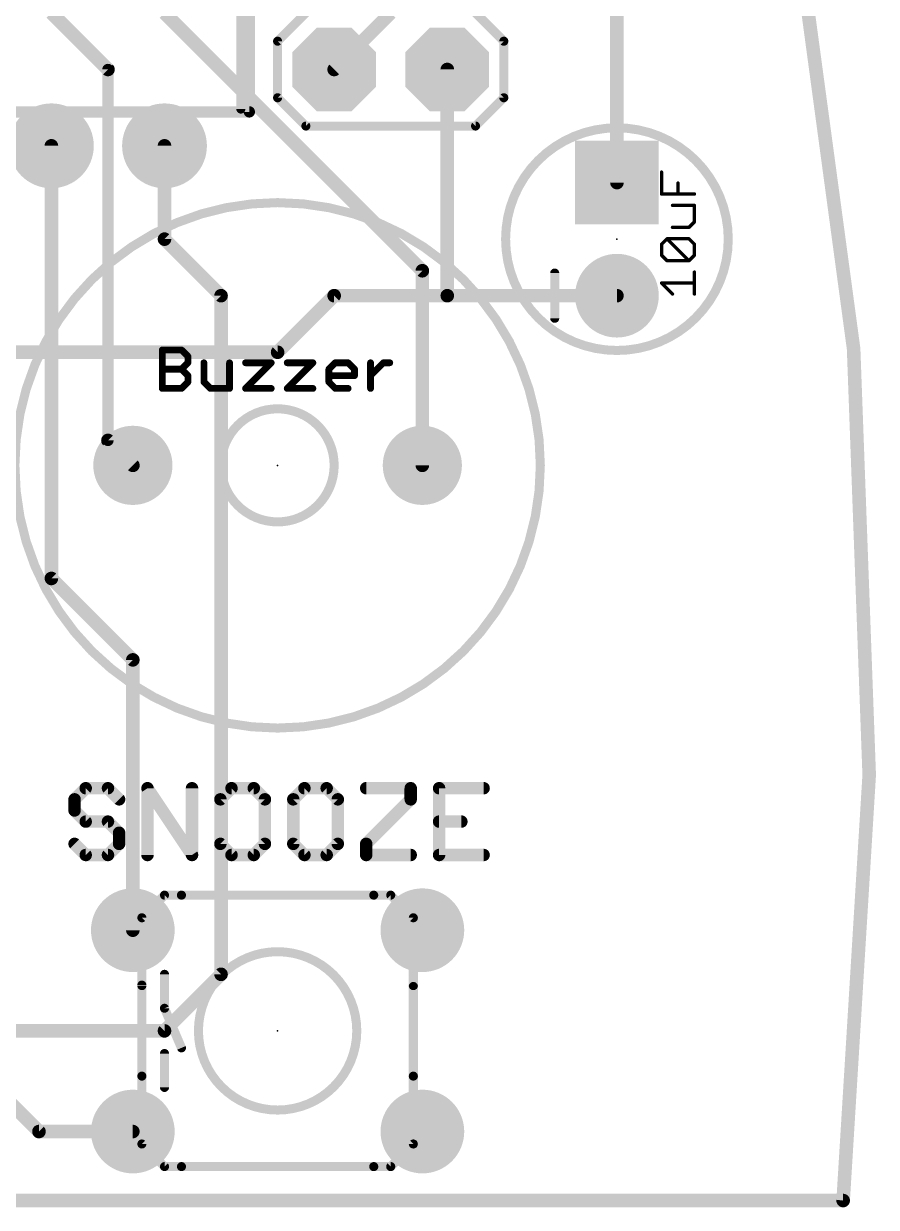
# Model space of a CAD drawing. Extents: x -33 to 32.5, y -8.9 to 49.7.
# Drawn here: x 13.35 to 32.5, y -0.15 to 26.43 of the extents above; entities that cross this region are included whole.
import ezdxf

# ---------------------------------------------------------------- set-up
doc = ezdxf.new("R2010")
doc.units = 0
for name, color, linetype in [('1', 12, 'CONTINUOUS'), ('16', 132, 'CONTINUOUS'), ('17', 110, 'CONTINUOUS'), ('20', 53, 'CONTINUOUS'), ('21', 41, 'CONTINUOUS'), ('23', 53, 'CONTINUOUS'), ('51', 53, 'CONTINUOUS')]:
    doc.layers.add(name, color=color, linetype=linetype)

# ---------------------------------------------------------------- blocks, each defined once
blk = doc.blocks.new('SQUAREP')
blk.add_solid([(-0.5, -0.5), (0.5, -0.5), (-0.5, 0.5), (0.5, 0.5)])
blk = doc.blocks.new('ROUNDP')
at = {"const_width": 0.5}
blk.add_lwpolyline([(0, -0.25, 1), (0, 0.25, 1), (0, -0.25)], format="xyb", dxfattribs=at)
blk = doc.blocks.new('RECT')
blk.add_solid([(-0.5, -0.5), (0.5, -0.5), (-0.5, 0.5), (0.5, 0.5)])
blk = doc.blocks.new('OCTAGONP')
at = {"const_width": 0.5}
blk.add_lwpolyline([(-0.25, -0.1036), (-0.25, 0.1036), (-0.1036, 0.25), (0.1036, 0.25), (0.25, 0.1036), (0.25, -0.1036), (0.1036, -0.25), (-0.1036, -0.25), (-0.25, -0.1036), (-0.25, 0.1036)], dxfattribs=at)

msp = doc.modelspace()

# ---------------------------------------------------------------- linework, layer by layer
at = {"layer": '1'}
for points, const_width in [([(26.67, 29.21), (26.67, 22.86)], 0.3048), ([(15.24, 25.4), (13.97, 26.67)], 0.3048), ([(22.3, 20.88), (16.51, 26.67)], 0.3048), ([(15.24, 17.07), (15.24, 25.4)], 0.254), ([(13.97, 13.97), (13.97, 23.6855)], 0.3048), ([(16.51, 21.59), (16.51, 23.6855)], 0.3048), ([(17.78, 20.32), (16.51, 21.59)], 0.3048), ([(22.3, 16.51), (22.3, 20.88)], 0.3048), ([(17.78, 5.08), (17.78, 20.32)], 0.3048), ([(15.8, 16.51), (15.24, 17.07)], 0.3048), ([(15.7988, 12.1412), (13.97, 13.97)], 0.3048), ([(15.7988, 6.0706), (15.7988, 12.1412)], 0.3048), ([(16.51, 3.81), (17.78, 5.08)], 0.3048), ([(-16.51, 3.81), (16.51, 3.81)], 0.3048)]:
    msp.add_lwpolyline(points, dxfattribs=dict(at, const_width=const_width))
for points, const_width in [([(15.1861, 25.3461, 1), (15.2939, 25.4539)], 0.1524), ([(15.3035, 25.4, 1), (15.1765, 25.4)], 0.127), ([(14.0462, 23.6855, 1), (13.8938, 23.6855)], 0.1524), ([(16.5862, 23.6855, 1), (16.4338, 23.6855)], 0.1524), ([(26.5938, 22.86, 1), (26.7462, 22.86)], 0.1524), ([(16.5639, 21.6439, 1), (16.4561, 21.5361)], 0.1524), ([(16.4338, 21.59, 1), (16.5862, 21.59)], 0.1524), ([(22.3762, 20.88, 1), (22.2238, 20.88)], 0.1524), ([(22.2461, 20.8261, 1), (22.3539, 20.9339)], 0.1524), ([(17.8562, 20.32, 1), (17.7038, 20.32)], 0.1524), ([(17.7261, 20.2661, 1), (17.8339, 20.3739)], 0.1524), ([(15.2939, 17.1239, 1), (15.1861, 17.0161)], 0.1524), ([(15.1765, 17.07, 1), (15.3035, 17.07)], 0.127), ([(15.7461, 16.4561, 1), (15.8539, 16.5639)], 0.1524), ([(22.2238, 16.51, 1), (22.3762, 16.51)], 0.1524), ([(14.0239, 14.0239, 1), (13.9161, 13.9161)], 0.1524), ([(13.8938, 13.97, 1), (14.0462, 13.97)], 0.1524), ([(15.875, 12.1412, 1), (15.7226, 12.1412)], 0.1524), ([(15.7449, 12.0873, 1), (15.8527, 12.1951)], 0.1524), ([(15.7226, 6.0706, 1), (15.875, 6.0706)], 0.1524), ([(17.7038, 5.08, 1), (17.8562, 5.08)], 0.1524), ([(17.8339, 5.0261, 1), (17.7261, 5.1339)], 0.1524), ([(16.4561, 3.8639, 1), (16.5639, 3.7561)], 0.1524), ([(16.51, 3.7338, 1), (16.51, 3.8862)], 0.1524)]:
    msp.add_lwpolyline(points, format="xyb", dxfattribs=dict(at, const_width=const_width))
at = {"layer": '16', "const_width": 0.3048}
for points in [[(21.59, 26.67), (20.32, 25.4)], [(22.86, 20.32), (22.86, 25.4)], [(19.05, 19.05), (20.32, 20.32)], [(20.32, 20.32), (22.86, 20.32)], [(22.86, 20.32), (26.67, 20.32)], [(11.557, 19.05), (19.05, 19.05)], [(11.557, 3.683), (13.6906, 1.5494)], [(13.6906, 1.5494), (15.7988, 1.5494)]]:
    msp.add_lwpolyline(points, dxfattribs=at)
at = {"layer": '16', "const_width": 0.1524}
for points in [[(20.2661, 25.4539, 1), (20.3739, 25.3461)], [(22.9362, 25.4, 1), (22.7838, 25.4)], [(20.32, 20.3962, 1), (20.32, 20.2438)], [(20.3739, 20.2661, 1), (20.2661, 20.3739)], [(22.86, 20.3962, 1), (22.86, 20.2438)], [(22.86, 20.2438, 1), (22.86, 20.3962)], [(26.67, 20.2438, 1), (26.67, 20.3962)], [(22.7838, 20.32, 1), (22.9362, 20.32)], [(18.9961, 19.1039, 1), (19.1039, 18.9961)], [(19.05, 18.9738, 1), (19.05, 19.1262)], [(13.6906, 1.6256, 1), (13.6906, 1.4732)], [(13.6367, 1.4955, 1), (13.7445, 1.6033)], [(15.7988, 1.4732, 1), (15.7988, 1.6256)]]:
    msp.add_lwpolyline(points, format="xyb", dxfattribs=at)
at = {"layer": '20'}
for points, const_width in [([(31.75, 0, 0.1228), (25.4, 46.99)], 0.3048), ([(31.6743, 0.0084, 1), (31.8257, -0.0084)], 0.1524), ([(31.75, -0.0762, 1), (31.75, 0.0762)], 0.1524)]:
    msp.add_lwpolyline(points, format="xyb", dxfattribs=dict(at, const_width=const_width))
at = {"layer": '20', "const_width": 0.3048}
msp.add_lwpolyline([(-31.75, 0), (31.75, 0)], dxfattribs=at)
at = {"layer": '21'}
for points, const_width in [([(18.2245, 31.3055), (18.2245, 24.511)], 0.2032), ([(18.415, 24.4475), (18.415, 31.369)], 0.254), ([(19.685, 26.67), (19.05, 26.035)], 0.2032), ([(23.495, 26.67), (24.13, 26.035)], 0.2032), ([(19.05, 26.035), (19.05, 24.765)], 0.2032), ([(24.13, 26.035), (24.13, 24.765)], 0.2032), ([(19.05, 24.765), (19.685, 24.13)], 0.2032), ([(24.13, 24.765), (23.495, 24.13)], 0.2032), ([(18.415, 24.4475), (-18.415, 24.4475)], 0.254), ([(23.495, 24.13), (19.685, 24.13)], 0.2032), ([(27.6727, 22.6033), (27.6727, 23.0948)], 0.0762), ([(28.0413, 22.6033), (28.0413, 22.8491)], 0.0762), ([(28.4099, 22.6033), (27.6727, 22.6033)], 0.0762), ([(28.4099, 22.3464), (27.9184, 22.3464)], 0.0762), ([(28.4099, 21.9778), (28.4099, 22.3464)], 0.0762), ([(27.9184, 21.8549), (28.287, 21.8549)], 0.0762), ([(28.287, 21.8549), (28.4099, 21.9778)], 0.0762), ([(27.6727, 21.4751), (27.7955, 21.598)], 0.0762), ([(27.7955, 21.598), (28.287, 21.598)], 0.0762), ([(28.287, 21.1065), (27.7955, 21.598)], 0.0762), ([(28.287, 21.598), (28.4099, 21.4751)], 0.0762), ([(27.6727, 21.2294), (27.6727, 21.4751)], 0.0762), ([(27.7955, 21.1065), (27.6727, 21.2294)], 0.0762), ([(28.4099, 21.2294), (28.287, 21.1065)], 0.0762), ([(28.4099, 21.4751), (28.4099, 21.2294)], 0.0762), ([(28.287, 21.1065), (27.7955, 21.1065)], 0.0762), ([(25.273, 20.828), (25.273, 19.812)], 0.2032), ([(28.4099, 20.3581), (28.4099, 20.8496)], 0.0762), ([(27.9184, 20.3581), (27.6727, 20.6038)], 0.0762), ([(27.6727, 20.6038), (28.4099, 20.6038)], 0.0762), ([(16.4592, 18.2372), (16.4592, 19.1015)], 0.1524), ([(16.4592, 19.1015), (16.8914, 19.1015)], 0.1524), ([(16.8914, 19.1015), (17.0354, 18.9575)], 0.1524), ([(17.0354, 18.8134), (16.8914, 18.6694)], 0.1524), ([(17.0354, 18.9575), (17.0354, 18.8134)], 0.1524), ([(17.3947, 18.8134), (17.3947, 18.3813)], 0.1524), ([(17.9709, 18.2372), (17.9709, 18.8134)], 0.1524), ([(18.3302, 18.8134), (18.9065, 18.8134)], 0.1524), ([(18.9065, 18.8134), (18.3302, 18.2372)], 0.1524), ([(19.2658, 18.8134), (19.842, 18.8134)], 0.1524), ([(19.842, 18.8134), (19.2658, 18.2372)], 0.1524), ([(20.2013, 18.6694), (20.3453, 18.8134)], 0.1524), ([(20.3453, 18.8134), (20.6334, 18.8134)], 0.1524), ([(20.6334, 18.8134), (20.7775, 18.6694)], 0.1524), ([(21.1368, 18.2372), (21.1368, 18.8134)], 0.1524), ([(21.1368, 18.5253), (21.4249, 18.8134)], 0.1524), ([(21.4249, 18.8134), (21.569, 18.8134)], 0.1524), ([(16.4592, 18.6694), (16.8914, 18.6694)], 0.1524), ([(16.8914, 18.6694), (17.0354, 18.5253)], 0.1524), ([(20.2013, 18.3813), (20.2013, 18.6694)], 0.1524), ([(20.7775, 18.6694), (20.7775, 18.5253)], 0.1524), ([(17.0354, 18.3813), (16.8914, 18.2372)], 0.1524), ([(17.0354, 18.5253), (17.0354, 18.3813)], 0.1524), ([(17.3947, 18.3813), (17.5388, 18.2372)], 0.1524), ([(20.7775, 18.5253), (20.2013, 18.5253)], 0.1524), ([(20.3453, 18.2372), (20.2013, 18.3813)], 0.1524), ([(16.8914, 18.2372), (16.4592, 18.2372)], 0.1524), ([(17.5388, 18.2372), (17.9709, 18.2372)], 0.1524), ([(18.3302, 18.2372), (18.9065, 18.2372)], 0.1524), ([(19.2658, 18.2372), (19.842, 18.2372)], 0.1524), ([(20.6334, 18.2372), (20.3453, 18.2372)], 0.1524), ([(14.7407, 9.2596), (14.4907, 9.0096)], 0.2794), ([(15.2406, 9.2596), (14.7407, 9.2596)], 0.2794), ([(15.4906, 9.0096), (15.2406, 9.2596)], 0.2794), ([(16.1279, 7.7597), (16.1279, 9.2596)], 0.2794), ([(16.1279, 9.2596), (17.1278, 7.7597)], 0.2794), ([(17.1278, 7.7597), (17.1278, 9.2596)], 0.2794), ([(18.015, 9.2596), (17.765, 9.0096)], 0.2794), ([(18.515, 9.2596), (18.015, 9.2596)], 0.2794), ([(18.7649, 9.0096), (18.515, 9.2596)], 0.2794), ([(19.6521, 9.2596), (19.4022, 9.0096)], 0.2794), ([(20.1521, 9.2596), (19.6521, 9.2596)], 0.2794), ([(20.4021, 9.0096), (20.1521, 9.2596)], 0.2794), ([(21.0393, 9.2596), (22.0392, 9.2596)], 0.2794), ([(22.0392, 9.2596), (22.0392, 9.0096)], 0.2794), ([(23.6764, 9.2596), (22.6765, 9.2596)], 0.2794), ([(22.6765, 9.2596), (22.6765, 7.7597)], 0.2794), ([(14.4907, 9.0096), (14.4907, 8.7596)], 0.2794), ([(17.765, 9.0096), (17.765, 8.0097)], 0.2794), ([(18.7649, 8.0097), (18.7649, 9.0096)], 0.2794), ([(19.4022, 9.0096), (19.4022, 8.0097)], 0.2794), ([(20.4021, 8.0097), (20.4021, 9.0096)], 0.2794), ([(22.0392, 9.0096), (21.0393, 8.0097)], 0.2794), ([(14.4907, 8.7596), (14.7407, 8.5096)], 0.2794), ([(14.7407, 8.5096), (15.2406, 8.5096)], 0.2794), ([(15.2406, 8.5096), (15.4906, 8.2597)], 0.2794), ([(22.6765, 8.5096), (23.1764, 8.5096)], 0.2794), ([(15.4906, 8.2597), (15.4906, 8.0097)], 0.2794), ([(14.7407, 7.7597), (14.4907, 8.0097)], 0.2794), ([(15.4906, 8.0097), (15.2406, 7.7597)], 0.2794), ([(17.765, 8.0097), (18.015, 7.7597)], 0.2794), ([(18.515, 7.7597), (18.7649, 8.0097)], 0.2794), ([(19.4022, 8.0097), (19.6521, 7.7597)], 0.2794), ([(20.1521, 7.7597), (20.4021, 8.0097)], 0.2794), ([(21.0393, 8.0097), (21.0393, 7.7597)], 0.2794), ([(15.2406, 7.7597), (14.7407, 7.7597)], 0.2794), ([(18.015, 7.7597), (18.515, 7.7597)], 0.2794), ([(19.6521, 7.7597), (20.1521, 7.7597)], 0.2794), ([(21.0393, 7.7597), (22.0392, 7.7597)], 0.2794), ([(22.6765, 7.7597), (23.6764, 7.7597)], 0.2794), ([(21.209, 6.858), (16.891, 6.858)], 0.2032), ([(16.002, 4.838), (16.002, 2.794)], 0.2032), ([(22.098, 4.808), (22.098, 2.794)], 0.2032), ([(16.891, 0.762), (21.209, 0.762)], 0.2032)]:
    msp.add_lwpolyline(points, dxfattribs=dict(at, const_width=const_width))
for points, const_width in [([(19.1008, 26.035, 1), (18.9992, 26.035)], 0.1016), ([(19.0141, 26.0709, 1), (19.0859, 25.9991)], 0.1016), ([(24.1808, 26.035, 1), (24.0792, 26.035)], 0.1016), ([(24.0941, 25.9991, 1), (24.1659, 26.0709)], 0.1016), ([(19.0859, 24.8009, 1), (19.0141, 24.7291)], 0.1016), ([(18.9992, 24.765, 1), (19.1008, 24.765)], 0.1016), ([(24.0792, 24.765, 1), (24.1808, 24.765)], 0.1016), ([(24.1659, 24.7291, 1), (24.0941, 24.8009)], 0.1016), ([(18.1737, 24.511, 1), (18.2753, 24.511)], 0.1016), ([(18.3515, 24.4475, 1), (18.4785, 24.4475)], 0.127), ([(18.415, 24.384, 1), (18.415, 24.511)], 0.127), ([(19.685, 24.1808, 1), (19.685, 24.0792)], 0.1016), ([(19.6491, 24.0941, 1), (19.7209, 24.1659)], 0.1016), ([(23.4591, 24.1659, 1), (23.5309, 24.0941)], 0.1016), ([(23.495, 24.0792, 1), (23.495, 24.1808)], 0.1016), ([(26.67, 19.09, 1), (26.67, 24.09, 1), (26.67, 19.09)], 0.2032), ([(27.6917, 23.0948, 1), (27.6536, 23.0948)], 0.0381), ([(28.0603, 22.8491, 1), (28.0222, 22.8491)], 0.0381), ([(27.6727, 22.6224, 1), (27.6727, 22.5843)], 0.0381), ([(27.6536, 22.6033, 1), (27.6917, 22.6033)], 0.0381), ([(28.0222, 22.6033, 1), (28.0603, 22.6033)], 0.0381), ([(28.4099, 22.5843, 1), (28.4099, 22.6224)], 0.0381), ([(19.05, 10.61, 1), (19.05, 22.41, 1), (19.05, 10.61)], 0.2032), ([(27.9184, 22.3655, 1), (27.9184, 22.3274)], 0.0381), ([(28.429, 22.3464, 1), (28.3909, 22.3464)], 0.0381), ([(28.4099, 22.3274, 1), (28.4099, 22.3655)], 0.0381), ([(27.9184, 21.874, 1), (27.9184, 21.8359)], 0.0381), ([(28.2736, 21.8684, 1), (28.3005, 21.8415)], 0.0381), ([(28.287, 21.8359, 1), (28.287, 21.874)], 0.0381), ([(28.3909, 21.9778, 1), (28.429, 21.9778)], 0.0381), ([(28.4234, 21.9643, 1), (28.3964, 21.9913)], 0.0381), ([(27.7955, 21.6171, 1), (27.7955, 21.579)], 0.0381), ([(27.809, 21.6115, 1), (27.7821, 21.5845)], 0.0381), ([(27.809, 21.5845, 1), (27.7821, 21.6115)], 0.0381), ([(28.3005, 21.6115, 1), (28.2736, 21.5845)], 0.0381), ([(28.287, 21.579, 1), (28.287, 21.6171)], 0.0381), ([(27.6861, 21.2429, 1), (27.6592, 21.2159)], 0.0381), ([(27.6917, 21.4751, 1), (27.6536, 21.4751)], 0.0381), ([(27.6592, 21.4886, 1), (27.6861, 21.4617)], 0.0381), ([(28.429, 21.4751, 1), (28.3909, 21.4751)], 0.0381), ([(28.3964, 21.4617, 1), (28.4234, 21.4886)], 0.0381), ([(28.4234, 21.2159, 1), (28.3964, 21.2429)], 0.0381), ([(27.6536, 21.2294, 1), (27.6917, 21.2294)], 0.0381), ([(27.7955, 21.1256, 1), (27.7955, 21.0875)], 0.0381), ([(27.7821, 21.093, 1), (27.809, 21.12)], 0.0381), ([(28.2736, 21.12, 1), (28.3005, 21.093)], 0.0381), ([(28.2736, 21.093, 1), (28.3005, 21.12)], 0.0381), ([(28.287, 21.0875, 1), (28.287, 21.1256)], 0.0381), ([(28.3909, 21.2294, 1), (28.429, 21.2294)], 0.0381), ([(25.3238, 20.828, 1), (25.2222, 20.828)], 0.1016), ([(28.429, 20.8496, 1), (28.3909, 20.8496)], 0.0381), ([(27.6727, 20.6229, 1), (27.6727, 20.5848)], 0.0381), ([(27.6861, 20.6173, 1), (27.6592, 20.5904)], 0.0381), ([(28.4099, 20.5848, 1), (28.4099, 20.6229)], 0.0381), ([(27.9049, 20.3446, 1), (27.9319, 20.3716)], 0.0381), ([(28.3909, 20.3581, 1), (28.429, 20.3581)], 0.0381), ([(25.2222, 19.812, 1), (25.3238, 19.812)], 0.1016), ([(16.4973, 19.1015, 1), (16.4211, 19.1015)], 0.0762), ([(16.4592, 19.1396, 1), (16.4592, 19.0634)], 0.0762), ([(16.9183, 19.1285, 1), (16.8644, 19.0746)], 0.0762), ([(16.8914, 19.0634, 1), (16.8914, 19.1396)], 0.0762), ([(17.0735, 18.9575, 1), (16.9973, 18.9575)], 0.0762), ([(17.0085, 18.9305, 1), (17.0624, 18.9844)], 0.0762), ([(17.0624, 18.7865, 1), (17.0085, 18.8404)], 0.0762), ([(17.4328, 18.8134, 1), (17.3566, 18.8134)], 0.0762), ([(18.009, 18.8134, 1), (17.9328, 18.8134)], 0.0762), ([(18.3302, 18.8515, 1), (18.3302, 18.7753)], 0.0762), ([(18.9334, 18.7865, 1), (18.8795, 18.8404)], 0.0762), ([(18.9065, 18.7753, 1), (18.9065, 18.8515)], 0.0762), ([(19.2658, 18.8515, 1), (19.2658, 18.7753)], 0.0762), ([(19.8689, 18.7865, 1), (19.815, 18.8404)], 0.0762), ([(19.842, 18.7753, 1), (19.842, 18.8515)], 0.0762), ([(20.3453, 18.8515, 1), (20.3453, 18.7753)], 0.0762), ([(20.3723, 18.7865, 1), (20.3184, 18.8404)], 0.0762), ([(20.6604, 18.8404, 1), (20.6065, 18.7865)], 0.0762), ([(20.6334, 18.7753, 1), (20.6334, 18.8515)], 0.0762), ([(21.1749, 18.8134, 1), (21.0987, 18.8134)], 0.0762), ([(21.4249, 18.8515, 1), (21.4249, 18.7753)], 0.0762), ([(21.4518, 18.7865, 1), (21.398, 18.8404)], 0.0762), ([(21.569, 18.7753, 1), (21.569, 18.8515)], 0.0762), ([(16.4592, 18.7075, 1), (16.4592, 18.6313)], 0.0762), ([(16.9183, 18.6963, 1), (16.8644, 18.6424)], 0.0762), ([(16.8644, 18.6963, 1), (16.9183, 18.6424)], 0.0762), ([(16.8914, 18.6313, 1), (16.8914, 18.7075)], 0.0762), ([(16.9973, 18.8134, 1), (17.0735, 18.8134)], 0.0762), ([(20.1743, 18.6963, 1), (20.2282, 18.6424)], 0.0762), ([(20.2394, 18.6694, 1), (20.1632, 18.6694)], 0.0762), ([(20.8156, 18.6694, 1), (20.7394, 18.6694)], 0.0762), ([(20.7506, 18.6424, 1), (20.8044, 18.6963)], 0.0762), ([(17.0735, 18.5253, 1), (16.9973, 18.5253)], 0.0762), ([(16.9973, 18.3813, 1), (17.0735, 18.3813)], 0.0762), ([(17.0085, 18.4984, 1), (17.0624, 18.5523)], 0.0762), ([(17.0624, 18.3543, 1), (17.0085, 18.4082)], 0.0762), ([(17.4217, 18.4082, 1), (17.3678, 18.3543)], 0.0762), ([(17.3566, 18.3813, 1), (17.4328, 18.3813)], 0.0762), ([(20.2282, 18.4082, 1), (20.1743, 18.3543)], 0.0762), ([(20.2013, 18.5634, 1), (20.2013, 18.4872)], 0.0762), ([(20.1632, 18.3813, 1), (20.2394, 18.3813)], 0.0762), ([(20.7394, 18.5253, 1), (20.8156, 18.5253)], 0.0762), ([(20.7775, 18.4872, 1), (20.7775, 18.5634)], 0.0762), ([(21.1099, 18.5523, 1), (21.1637, 18.4984)], 0.0762), ([(16.4592, 18.2753, 1), (16.4592, 18.1991)], 0.0762), ([(16.4211, 18.2372, 1), (16.4973, 18.2372)], 0.0762), ([(16.8644, 18.2641, 1), (16.9183, 18.2103)], 0.0762), ([(16.8914, 18.1991, 1), (16.8914, 18.2753)], 0.0762), ([(17.5388, 18.2753, 1), (17.5388, 18.1991)], 0.0762), ([(17.5118, 18.2103, 1), (17.5657, 18.2641)], 0.0762), ([(17.9328, 18.2372, 1), (18.009, 18.2372)], 0.0762), ([(17.9709, 18.1991, 1), (17.9709, 18.2753)], 0.0762), ([(18.3302, 18.2753, 1), (18.3302, 18.1991)], 0.0762), ([(18.3033, 18.2641, 1), (18.3572, 18.2103)], 0.0762), ([(18.9065, 18.1991, 1), (18.9065, 18.2753)], 0.0762), ([(19.2658, 18.2753, 1), (19.2658, 18.1991)], 0.0762), ([(19.2388, 18.2641, 1), (19.2927, 18.2103)], 0.0762), ([(19.842, 18.1991, 1), (19.842, 18.2753)], 0.0762), ([(20.3453, 18.2753, 1), (20.3453, 18.1991)], 0.0762), ([(20.3184, 18.2103, 1), (20.3723, 18.2641)], 0.0762), ([(20.6334, 18.1991, 1), (20.6334, 18.2753)], 0.0762), ([(21.0987, 18.2372, 1), (21.1749, 18.2372)], 0.0762), ([(14.7407, 9.3294, 1), (14.7407, 9.1897)], 0.1397), ([(14.7901, 9.2102, 1), (14.6913, 9.309)], 0.1397), ([(15.29, 9.309, 1), (15.1912, 9.2102)], 0.1397), ([(15.2406, 9.1897, 1), (15.2406, 9.3294)], 0.1397), ([(16.1977, 9.2596, 1), (16.058, 9.2596)], 0.1397), ([(16.186, 9.2983, 1), (16.0697, 9.2208)], 0.1397), ([(17.1976, 9.2596, 1), (17.0579, 9.2596)], 0.1397), ([(18.015, 9.3294, 1), (18.015, 9.1897)], 0.1397), ([(18.0644, 9.2102, 1), (17.9656, 9.309)], 0.1397), ([(18.5643, 9.309, 1), (18.4656, 9.2102)], 0.1397), ([(18.515, 9.1897, 1), (18.515, 9.3294)], 0.1397), ([(19.6521, 9.3294, 1), (19.6521, 9.1897)], 0.1397), ([(19.7015, 9.2102, 1), (19.6028, 9.309)], 0.1397), ([(20.2015, 9.309, 1), (20.1027, 9.2102)], 0.1397), ([(20.1521, 9.1897, 1), (20.1521, 9.3294)], 0.1397), ([(21.0393, 9.3294, 1), (21.0393, 9.1897)], 0.1397), ([(22.1091, 9.2596, 1), (21.9694, 9.2596)], 0.1397), ([(22.0392, 9.1897, 1), (22.0392, 9.3294)], 0.1397), ([(22.6765, 9.3294, 1), (22.6765, 9.1897)], 0.1397), ([(22.7463, 9.2596, 1), (22.6066, 9.2596)], 0.1397), ([(23.6764, 9.1897, 1), (23.6764, 9.3294)], 0.1397), ([(14.5606, 9.0096, 1), (14.4208, 9.0096)], 0.1397), ([(14.4413, 9.059, 1), (14.5401, 8.9602)], 0.1397), ([(15.4412, 8.9602, 1), (15.54, 9.059)], 0.1397), ([(17.7156, 9.059, 1), (17.8144, 8.9602)], 0.1397), ([(17.8349, 9.0096, 1), (17.6952, 9.0096)], 0.1397), ([(18.8348, 9.0096, 1), (18.6951, 9.0096)], 0.1397), ([(18.7155, 8.9602, 1), (18.8143, 9.059)], 0.1397), ([(19.472, 9.0096, 1), (19.3323, 9.0096)], 0.1397), ([(19.3528, 9.059, 1), (19.4516, 8.9602)], 0.1397), ([(20.4719, 9.0096, 1), (20.3322, 9.0096)], 0.1397), ([(20.3527, 8.9602, 1), (20.4515, 9.059)], 0.1397), ([(21.9694, 9.0096, 1), (22.1091, 9.0096)], 0.1397), ([(22.0886, 8.9602, 1), (21.9899, 9.059)], 0.1397), ([(14.4208, 8.7596, 1), (14.5606, 8.7596)], 0.1397), ([(14.5401, 8.809, 1), (14.4413, 8.7102)], 0.1397), ([(14.7407, 8.5795, 1), (14.7407, 8.4398)], 0.1397), ([(14.6913, 8.4602, 1), (14.7901, 8.559)], 0.1397), ([(15.29, 8.559, 1), (15.1912, 8.4602)], 0.1397), ([(15.2406, 8.4398, 1), (15.2406, 8.5795)], 0.1397), ([(22.6765, 8.5795, 1), (22.6765, 8.4398)], 0.1397), ([(23.1764, 8.4398, 1), (23.1764, 8.5795)], 0.1397), ([(15.5605, 8.2597, 1), (15.4208, 8.2597)], 0.1397), ([(15.4412, 8.2103, 1), (15.54, 8.3091)], 0.1397), ([(14.5401, 8.0591, 1), (14.4413, 7.9603)], 0.1397), ([(15.4208, 8.0097, 1), (15.5605, 8.0097)], 0.1397), ([(15.54, 7.9603, 1), (15.4412, 8.0591)], 0.1397), ([(17.8144, 8.0591, 1), (17.7156, 7.9603)], 0.1397), ([(17.6952, 8.0097, 1), (17.8349, 8.0097)], 0.1397), ([(18.6951, 8.0097, 1), (18.8348, 8.0097)], 0.1397), ([(18.8143, 7.9603, 1), (18.7155, 8.0591)], 0.1397), ([(19.3323, 8.0097, 1), (19.472, 8.0097)], 0.1397), ([(19.4516, 8.0591, 1), (19.3528, 7.9603)], 0.1397), ([(20.3322, 8.0097, 1), (20.4719, 8.0097)], 0.1397), ([(20.4515, 7.9603, 1), (20.3527, 8.0591)], 0.1397), ([(21.1092, 8.0097, 1), (20.9695, 8.0097)], 0.1397), ([(20.9899, 8.0591, 1), (21.0887, 7.9603)], 0.1397), ([(14.7407, 7.8296, 1), (14.7407, 7.6899)], 0.1397), ([(14.6913, 7.7103, 1), (14.7901, 7.8091)], 0.1397), ([(15.1912, 7.8091, 1), (15.29, 7.7103)], 0.1397), ([(15.2406, 7.6899, 1), (15.2406, 7.8296)], 0.1397), ([(16.058, 7.7597, 1), (16.1977, 7.7597)], 0.1397), ([(17.0579, 7.7597, 1), (17.1976, 7.7597)], 0.1397), ([(17.0697, 7.721, 1), (17.1859, 7.7984)], 0.1397), ([(18.015, 7.8296, 1), (18.015, 7.6899)], 0.1397), ([(17.9656, 7.7103, 1), (18.0644, 7.8091)], 0.1397), ([(18.4656, 7.8091, 1), (18.5643, 7.7103)], 0.1397), ([(18.515, 7.6899, 1), (18.515, 7.8296)], 0.1397), ([(19.6521, 7.8296, 1), (19.6521, 7.6899)], 0.1397), ([(19.6028, 7.7103, 1), (19.7015, 7.8091)], 0.1397), ([(20.1027, 7.8091, 1), (20.2015, 7.7103)], 0.1397), ([(20.1521, 7.6899, 1), (20.1521, 7.8296)], 0.1397), ([(21.0393, 7.8296, 1), (21.0393, 7.6899)], 0.1397), ([(20.9695, 7.7597, 1), (21.1092, 7.7597)], 0.1397), ([(22.0392, 7.6899, 1), (22.0392, 7.8296)], 0.1397), ([(22.6765, 7.8296, 1), (22.6765, 7.6899)], 0.1397), ([(22.6066, 7.7597, 1), (22.7463, 7.7597)], 0.1397), ([(23.6764, 7.6899, 1), (23.6764, 7.8296)], 0.1397), ([(16.891, 6.9088, 1), (16.891, 6.8072)], 0.1016), ([(21.209, 6.8072, 1), (21.209, 6.9088)], 0.1016), ([(19.05, 2.032, 1), (19.05, 5.588, 1), (19.05, 2.032)], 0.2032), ([(16.0528, 4.838, 1), (15.9512, 4.838)], 0.1016), ([(22.1488, 4.808, 1), (22.0472, 4.808)], 0.1016), ([(15.9512, 2.794, 1), (16.0528, 2.794)], 0.1016), ([(22.0472, 2.794, 1), (22.1488, 2.794)], 0.1016), ([(16.891, 0.8128, 1), (16.891, 0.7112)], 0.1016), ([(21.209, 0.7112, 1), (21.209, 0.8128)], 0.1016)]:
    msp.add_lwpolyline(points, format="xyb", dxfattribs=dict(at, const_width=const_width))
at = {"layer": '23'}
for p in [(26.67, 21.59), (19.05, 16.51), (19.05, 3.81)]:
    msp.add_point(p, dxfattribs=at)
at = {"layer": '51'}
for points, const_width in [([(19.05, 15.24, 1), (19.05, 17.78, 1), (19.05, 15.24)], 0.2032), ([(16.51, 6.9088, 1), (16.51, 6.8072)], 0.1016), ([(16.5459, 6.8221, 1), (16.4741, 6.8939)], 0.1016), ([(16.891, 6.8072, 1), (16.891, 6.9088)], 0.1016), ([(21.209, 6.9088, 1), (21.209, 6.8072)], 0.1016), ([(21.6259, 6.8939, 1), (21.5541, 6.8221)], 0.1016), ([(21.59, 6.8072, 1), (21.59, 6.9088)], 0.1016), ([(16.0528, 6.35, 1), (15.9512, 6.35)], 0.1016), ([(15.9661, 6.3859, 1), (16.0379, 6.3141)], 0.1016), ([(22.1488, 6.35, 1), (22.0472, 6.35)], 0.1016), ([(22.0621, 6.3141, 1), (22.1339, 6.3859)], 0.1016), ([(16.5608, 5.08, 1), (16.4592, 5.08)], 0.1016), ([(15.9512, 4.826, 1), (16.0528, 4.826)], 0.1016), ([(22.0472, 4.826, 1), (22.1488, 4.826)], 0.1016), ([(16.5567, 4.338, 1), (16.4633, 4.298)], 0.1016), ([(16.4592, 4.318, 1), (16.5608, 4.318)], 0.1016), ([(16.8443, 3.409, 1), (16.9377, 3.449)], 0.1016), ([(16.5608, 3.302, 1), (16.4592, 3.302)], 0.1016), ([(16.0528, 2.794, 1), (15.9512, 2.794)], 0.1016), ([(22.1488, 2.794, 1), (22.0472, 2.794)], 0.1016), ([(16.4592, 2.54, 1), (16.5608, 2.54)], 0.1016), ([(16.0379, 1.3059, 1), (15.9661, 1.2341)], 0.1016), ([(22.1339, 1.2341, 1), (22.0621, 1.3059)], 0.1016), ([(15.9512, 1.27, 1), (16.0528, 1.27)], 0.1016), ([(22.0472, 1.27, 1), (22.1488, 1.27)], 0.1016), ([(16.51, 0.8128, 1), (16.51, 0.7112)], 0.1016), ([(16.4741, 0.7261, 1), (16.5459, 0.7979)], 0.1016), ([(16.891, 0.7112, 1), (16.891, 0.8128)], 0.1016), ([(21.209, 0.8128, 1), (21.209, 0.7112)], 0.1016), ([(21.5541, 0.7979, 1), (21.6259, 0.7261)], 0.1016), ([(21.59, 0.7112, 1), (21.59, 0.8128)], 0.1016)]:
    msp.add_lwpolyline(points, format="xyb", dxfattribs=dict(at, const_width=const_width))
at = {"layer": '51', "const_width": 0.2032}
for points in [[(16.51, 6.858), (16.002, 6.35)], [(16.51, 6.858), (16.891, 6.858)], [(21.59, 6.858), (21.209, 6.858)], [(22.098, 6.35), (21.59, 6.858)], [(16.002, 6.35), (16.002, 4.826)], [(22.098, 4.826), (22.098, 6.35)], [(16.51, 5.08), (16.51, 4.318)], [(16.51, 4.318), (16.891, 3.429)], [(16.51, 3.302), (16.51, 2.54)], [(16.002, 1.27), (16.002, 2.794)], [(22.098, 1.27), (22.098, 2.794)], [(16.51, 0.762), (16.002, 1.27)], [(21.59, 0.762), (22.098, 1.27)], [(16.51, 0.762), (16.891, 0.762)], [(21.59, 0.762), (21.209, 0.762)]]:
    msp.add_lwpolyline(points, dxfattribs=at)

# ---------------------------------------------------------------- block references
at = {"layer": '17'}
for name, p, xscale, yscale, rotation in [('OCTAGONP', (20.32, 25.4), 1.8796, 1.8796, 270), ('OCTAGONP', (20.32, 25.4), 1.8796, 1.8796, 270), ('OCTAGONP', (22.86, 25.4), 1.8796, 1.8796, 270), ('OCTAGONP', (22.86, 25.4), 1.8796, 1.8796, 270), ('ROUNDP', (13.97, 23.6855), 1.905, 1.905, 90), ('ROUNDP', (13.97, 23.6855), 1.905, 1.905, 90), ('ROUNDP', (16.51, 23.6855), 1.905, 1.905, 90), ('ROUNDP', (16.51, 23.6855), 1.905, 1.905, 90), ('SQUAREP', (26.67, 22.86), 1.8796, 1.8796, 90), ('SQUAREP', (26.67, 22.86), 1.8796, 1.8796, 90), ('ROUNDP', (26.67, 20.32), 1.8796, 1.8796, 90), ('ROUNDP', (26.67, 20.32), 1.8796, 1.8796, 90)]:
    msp.add_blockref(name, p, dxfattribs=dict(at, xscale=xscale, yscale=yscale, rotation=rotation))
for p, xscale, yscale in [((15.8, 16.51), 1.778, 1.778), ((15.8, 16.51), 1.778, 1.778), ((22.3, 16.51), 1.778, 1.778), ((22.3, 16.51), 1.778, 1.778), ((15.7988, 6.0706), 1.8796, 1.8796), ((15.7988, 6.0706), 1.8796, 1.8796), ((22.3012, 6.0706), 1.8796, 1.8796), ((22.3012, 6.0706), 1.8796, 1.8796), ((15.7988, 1.5494), 1.8796, 1.8796), ((15.7988, 1.5494), 1.8796, 1.8796), ((22.3012, 1.5494), 1.8796, 1.8796), ((22.3012, 1.5494), 1.8796, 1.8796)]:
    msp.add_blockref('ROUNDP', p, dxfattribs=dict(at, xscale=xscale, yscale=yscale))
at = {"layer": '51', "xscale": 0.508, "yscale": 0.508, "rotation": 270}
for p in [(20.32, 25.4), (22.86, 25.4)]:
    msp.add_blockref('RECT', p, dxfattribs=at)

doc.saveas('drawing.dxf')
